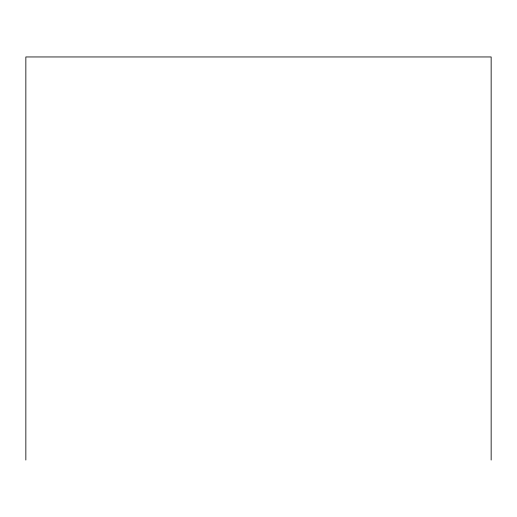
<?xml version="1.0" encoding="UTF-8"?>
<svg xmlns="http://www.w3.org/2000/svg" width="517" height="517" viewBox="0 0 517 517"><rect width="100%" height="100%" fill="white"/><g stroke="black" fill="none" stroke-linecap="round" stroke-linejoin="round"><path stroke-width="0.78" d="M491.15 460.046L491.15 56.954L25.85 56.954L25.85 460.046"/></g></svg>
